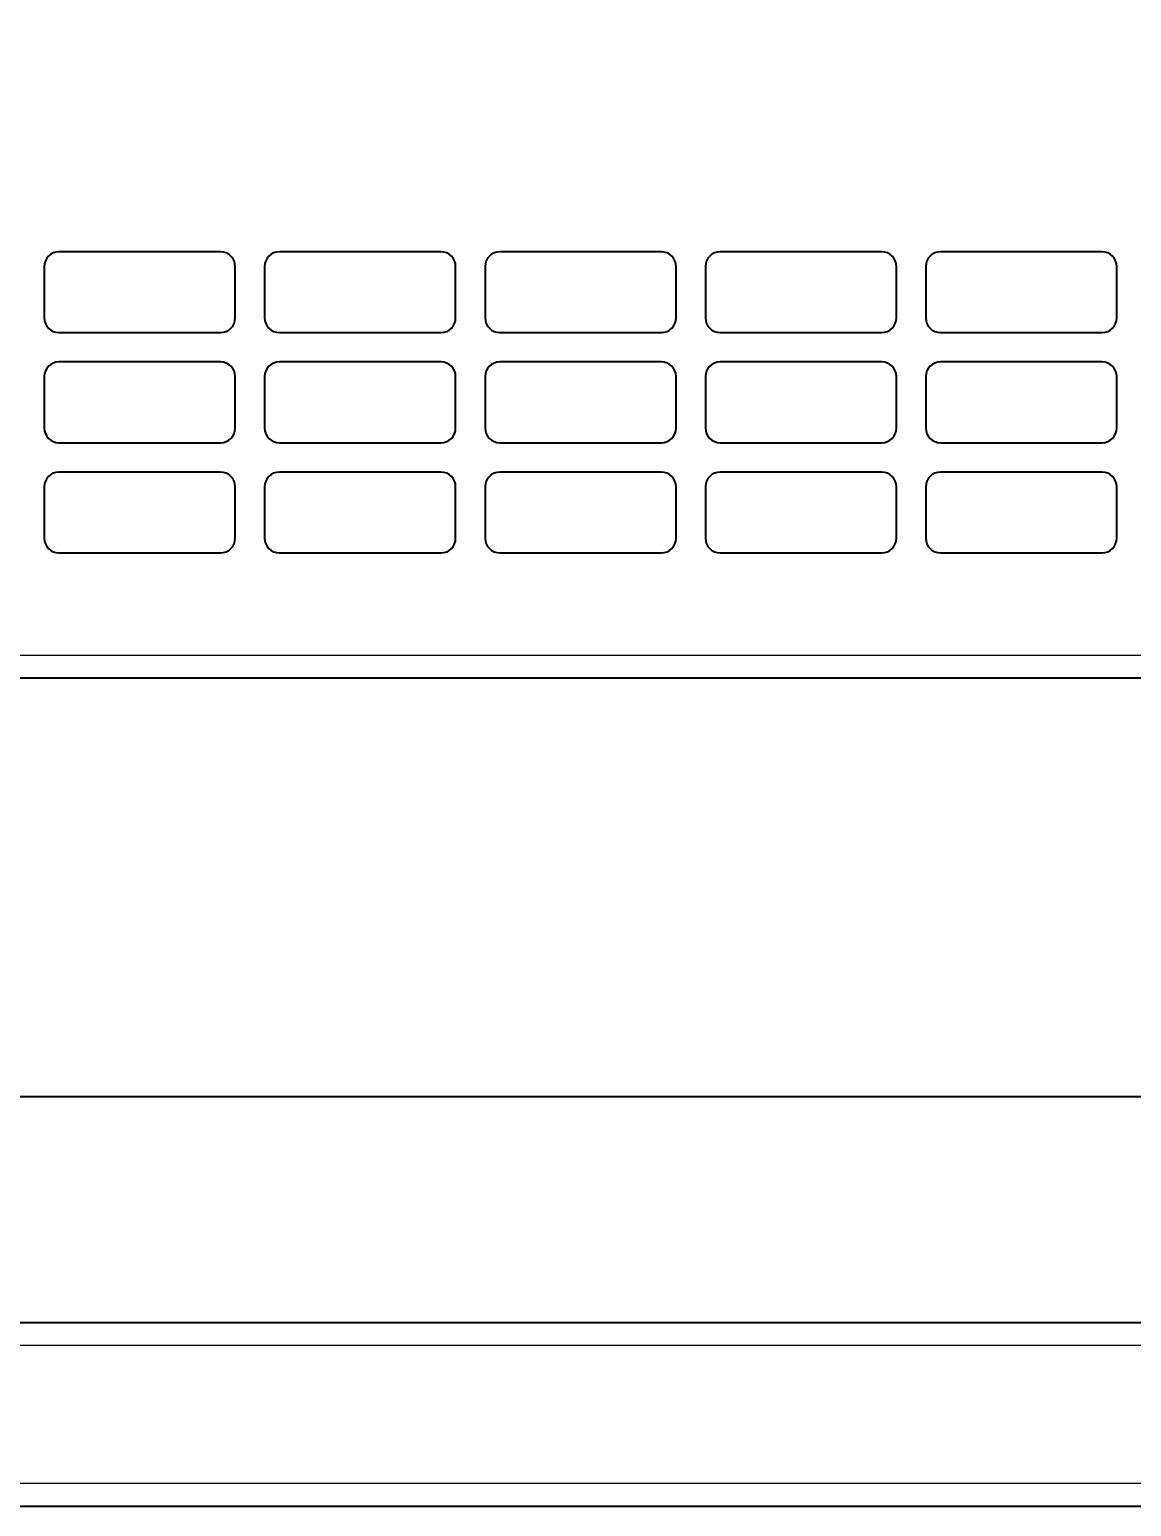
# Model space of a CAD drawing. Header units: millimetres. Extents: x -592 to 811, y -14 to 1990.
# Drawn here: x -423.4 to -273.4, y 38 to 239.1 of the extents above; entities that cross this region are included whole.
import ezdxf

# ---------------------------------------------------------------- set-up
doc = ezdxf.new("R2010")
doc.units = ezdxf.units.MM
doc.layers.add('FORMAT', color=7, linetype='Continuous')
doc.styles.add('SLDTEXTSTYLE0', font='TXT', dxfattribs={"width": 0.75})
doc.dimstyles.new('SLDDIMSTYLE0', dxfattribs={"dimtxt": 20, "dimasz": 10, "dimexe": 0, "dimexo": 0.0625, "dimgap": 5, "dimtad": 2, "dimdec": 1, "dimrnd": 1e-09, "dimzin": 12, "dimdsep": 46, "dimtxsty": 'SLDTEXTSTYLE0', "dimsah": 1, "dimcen": 0.09, "dimadec": 0, "dimazin": 3, "dimtfac": 1, "dimtofl": 0, "dimtmove": 0, "dimatfit": 3, "dimfxl": 0, "dimfrac": 2, "dimtolj": 1, "dimtzin": 12, "dimarcsym": 0})

# ---------------------------------------------------------------- blocks, each defined once
blk = doc.blocks.new('_D_4')
at = {"layer": 'FORMAT'}
for p, q in [((-471.42, 992.33), (-471.42, 92.84)), ((-15.42, 992.33), (-15.42, 92.84)), ((-471.42, 93.84), (-15.42, 93.84))]:
    blk.add_line(p, q, dxfattribs=at)
for points in [[(-471.42, 93.84), (-461.42, 92.3), (-461.42, 95.38)], [(-15.42, 93.84), (-25.42, 95.38), (-25.42, 92.3)]]:
    blk.add_solid(points, dxfattribs=at)
at = {"layer": 'FORMAT', "insert": (-265.59, 119.62), "char_height": 20, "attachment_point": 1, "style": 'SLDTEXTSTYLE0'}
blk.add_mtext('456', dxfattribs=at)

msp = doc.modelspace()

# ---------------------------------------------------------------- linework, layer by layer
at = {"color": 7, "linetype": 'Continuous', "lineweight": 25}
for p, q in [((-397.42, 208.84), (-419.42, 208.84)), ((-367.42, 208.84), (-389.42, 208.84)), ((-337.42, 208.84), (-359.42, 208.84)), ((-307.42, 208.84), (-329.42, 208.84)), ((-277.42, 208.84), (-299.42, 208.84)), ((-421.42, 206.84), (-421.42, 199.84)), ((-395.42, 199.84), (-395.42, 206.84)), ((-391.42, 206.84), (-391.42, 199.84)), ((-365.42, 199.84), (-365.42, 206.84)), ((-361.42, 206.84), (-361.42, 199.84)), ((-335.42, 199.84), (-335.42, 206.84)), ((-331.42, 206.84), (-331.42, 199.84)), ((-305.42, 199.84), (-305.42, 206.84)), ((-301.42, 206.84), (-301.42, 199.84)), ((-275.42, 199.84), (-275.42, 206.84)), ((-419.42, 197.84), (-397.42, 197.84)), ((-389.42, 197.84), (-367.42, 197.84)), ((-359.42, 197.84), (-337.42, 197.84)), ((-329.42, 197.84), (-307.42, 197.84)), ((-299.42, 197.84), (-277.42, 197.84)), ((-397.42, 193.84), (-419.42, 193.84)), ((-367.42, 193.84), (-389.42, 193.84)), ((-337.42, 193.84), (-359.42, 193.84)), ((-307.42, 193.84), (-329.42, 193.84)), ((-277.42, 193.84), (-299.42, 193.84)), ((-421.42, 191.84), (-421.42, 184.84)), ((-395.42, 184.84), (-395.42, 191.84)), ((-391.42, 191.84), (-391.42, 184.84)), ((-365.42, 184.84), (-365.42, 191.84)), ((-361.42, 191.84), (-361.42, 184.84)), ((-335.42, 184.84), (-335.42, 191.84)), ((-331.42, 191.84), (-331.42, 184.84)), ((-305.42, 184.84), (-305.42, 191.84)), ((-301.42, 191.84), (-301.42, 184.84)), ((-275.42, 184.84), (-275.42, 191.84)), ((-419.42, 182.84), (-397.42, 182.84)), ((-389.42, 182.84), (-367.42, 182.84)), ((-359.42, 182.84), (-337.42, 182.84)), ((-329.42, 182.84), (-307.42, 182.84)), ((-299.42, 182.84), (-277.42, 182.84)), ((-397.42, 178.84), (-419.42, 178.84)), ((-367.42, 178.84), (-389.42, 178.84)), ((-337.42, 178.84), (-359.42, 178.84)), ((-307.42, 178.84), (-329.42, 178.84)), ((-277.42, 178.84), (-299.42, 178.84)), ((-421.42, 176.84), (-421.42, 169.84)), ((-395.42, 169.84), (-395.42, 176.84)), ((-391.42, 176.84), (-391.42, 169.84)), ((-365.42, 169.84), (-365.42, 176.84)), ((-361.42, 176.84), (-361.42, 169.84)), ((-335.42, 169.84), (-335.42, 176.84)), ((-331.42, 176.84), (-331.42, 169.84)), ((-305.42, 169.84), (-305.42, 176.84)), ((-301.42, 176.84), (-301.42, 169.84)), ((-275.42, 169.84), (-275.42, 176.84)), ((-419.42, 167.84), (-397.42, 167.84)), ((-389.42, 167.84), (-367.42, 167.84)), ((-359.42, 167.84), (-337.42, 167.84)), ((-329.42, 167.84), (-307.42, 167.84)), ((-299.42, 167.84), (-277.42, 167.84)), ((-443.47, 150.83), (-42.87, 150.83)), ((-28.92, 63.03), (-457.92, 63.03)), ((-31.77, 38.03), (-454.97, 38.03))]:
    msp.add_line(p, q, dxfattribs=at)
at = {"color": 8, "linetype": 'Continuous', "lineweight": 18}
for p, q in [((-443.47, 153.93), (-42.87, 153.93)), ((-28.92, 59.93), (-457.92, 59.93)), ((-31.45, 41.13), (-455.3, 41.13))]:
    msp.add_line(p, q, dxfattribs=at)
at = {"color": 7, "linetype": 'Continuous', "lineweight": 25}
for centre, start, end in [((-419.42, 206.84), 90, 180), ((-397.42, 206.84), 0, 90), ((-389.42, 206.84), 90, 180), ((-367.42, 206.84), 0, 90), ((-359.42, 206.84), 90, 180), ((-337.42, 206.84), 0, 90), ((-329.42, 206.84), 90, 180), ((-307.42, 206.84), 0, 90), ((-299.42, 206.84), 90, 180), ((-277.42, 206.84), 0, 90), ((-419.42, 199.84), 180, 270), ((-397.42, 199.84), 270, 0), ((-389.42, 199.84), 180, 270), ((-367.42, 199.84), 270, 0), ((-359.42, 199.84), 180, 270), ((-337.42, 199.84), 270, 0), ((-329.42, 199.84), 180, 270), ((-307.42, 199.84), 270, 0), ((-299.42, 199.84), 180, 270), ((-277.42, 199.84), 270, 0), ((-419.42, 191.84), 90, 180), ((-397.42, 191.84), 0, 90), ((-389.42, 191.84), 90, 180), ((-367.42, 191.84), 0, 90), ((-359.42, 191.84), 90, 180), ((-337.42, 191.84), 0, 90), ((-329.42, 191.84), 90, 180), ((-307.42, 191.84), 0, 90), ((-299.42, 191.84), 90, 180), ((-277.42, 191.84), 0, 90), ((-419.42, 184.84), 180, 270), ((-397.42, 184.84), 270, 0), ((-389.42, 184.84), 180, 270), ((-367.42, 184.84), 270, 0), ((-359.42, 184.84), 180, 270), ((-337.42, 184.84), 270, 0), ((-329.42, 184.84), 180, 270), ((-307.42, 184.84), 270, 0), ((-299.42, 184.84), 180, 270), ((-277.42, 184.84), 270, 0), ((-419.42, 176.84), 90, 180), ((-397.42, 176.84), 0, 90), ((-389.42, 176.84), 90, 180), ((-367.42, 176.84), 0, 90), ((-359.42, 176.84), 90, 180), ((-337.42, 176.84), 0, 90), ((-329.42, 176.84), 90, 180), ((-307.42, 176.84), 0, 90), ((-299.42, 176.84), 90, 180), ((-277.42, 176.84), 0, 90), ((-419.42, 169.84), 180, 270), ((-397.42, 169.84), 270, 0), ((-389.42, 169.84), 180, 270), ((-367.42, 169.84), 270, 0), ((-359.42, 169.84), 180, 270), ((-337.42, 169.84), 270, 0), ((-329.42, 169.84), 180, 270), ((-307.42, 169.84), 270, 0), ((-299.42, 169.84), 180, 270), ((-277.42, 169.84), 270, 0)]:
    msp.add_arc(centre, 2, start, end, dxfattribs=at)

# ---------------------------------------------------------------- dimensions: what is measured, and where the dimension line sits
at = {"layer": 'FORMAT'}
dim = msp.add_linear_dim(base=(-15.42, 93.84), p1=(-471.42, 992.34), p2=(-15.42, 992.34), angle=0, dimstyle='SLDDIMSTYLE0', dxfattribs=at)
dim.commit()
dim.dimension.update_dxf_attribs({"geometry": '_D_4', "text_midpoint": (-243.42, 93.84), "dimtype": 160})

doc.saveas('drawing.dxf')
